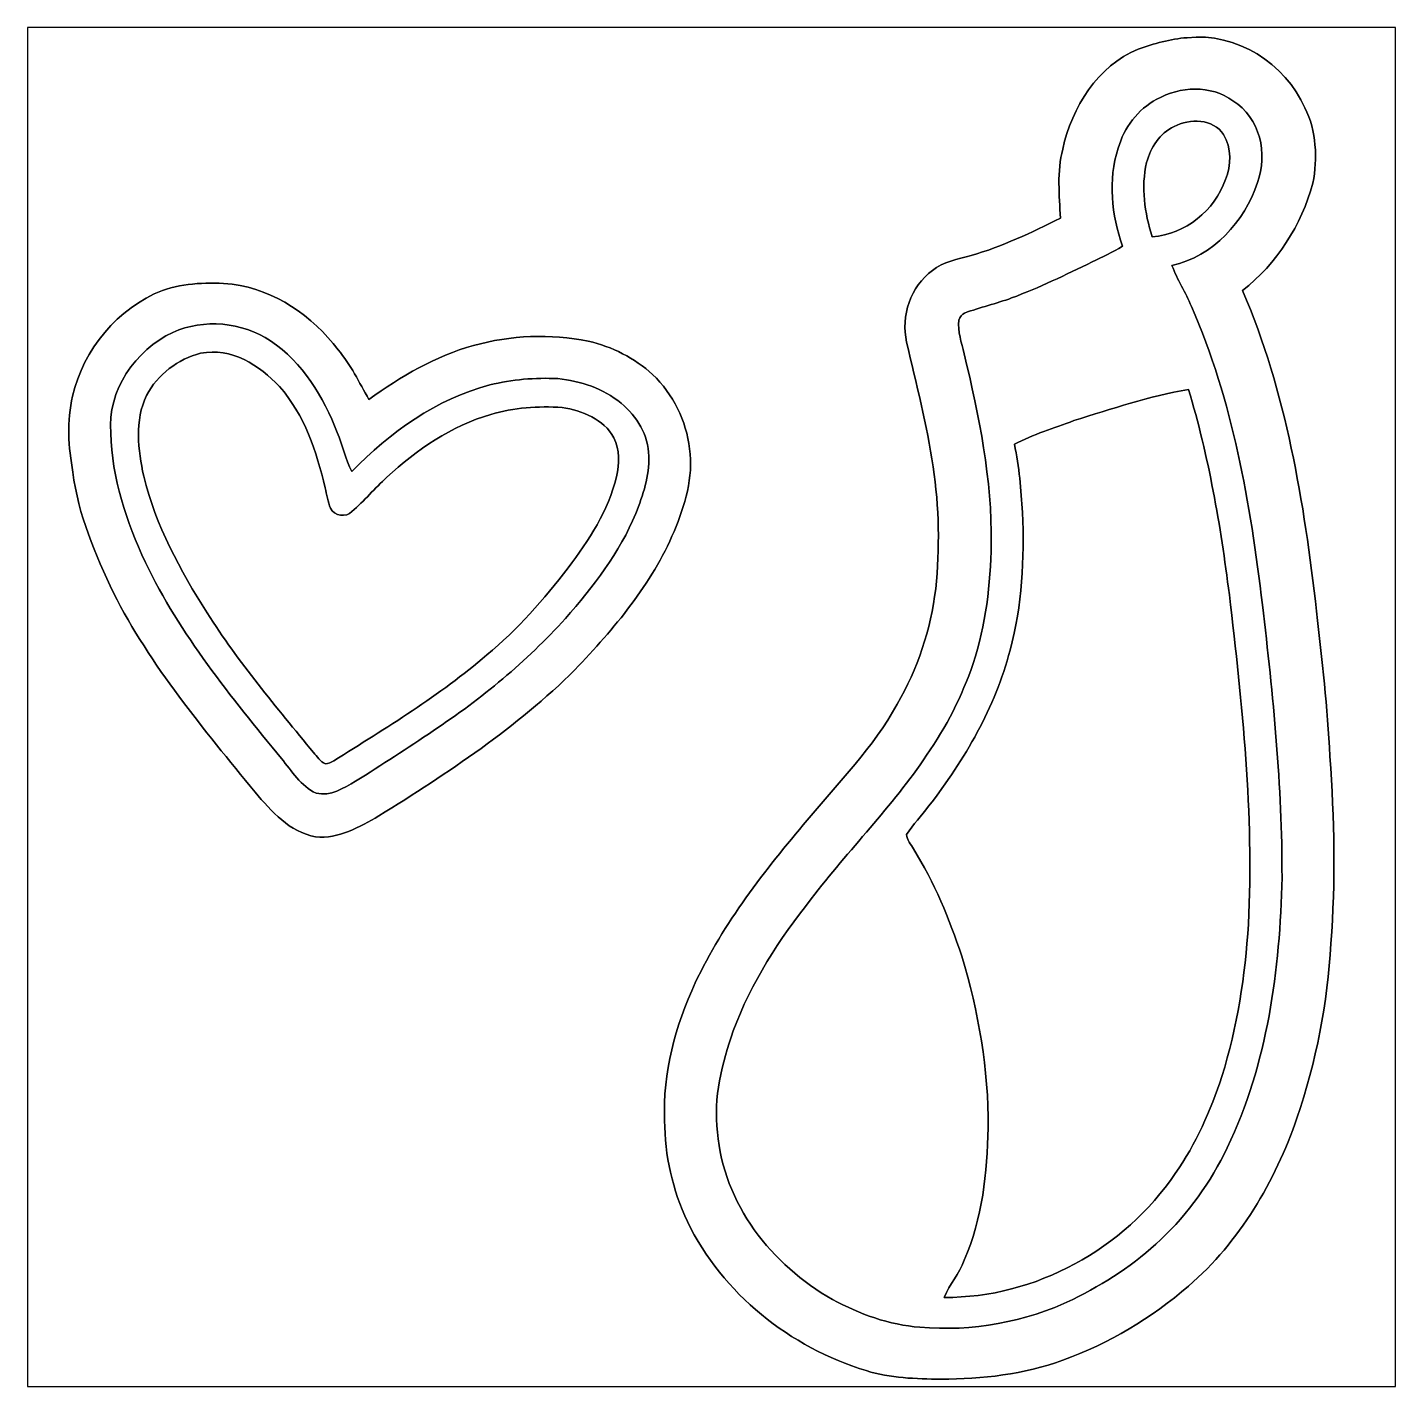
# Model space of a CAD drawing. Header units: centimetres. Extents: x -16.8 to 16.8, y -16.7 to 16.7.
import ezdxf

# ---------------------------------------------------------------- set-up
doc = ezdxf.new("R2010")
doc.units = ezdxf.units.CM
doc.header["$MEASUREMENT"] = 0
doc.layers.add('Layer 1', color=7, linetype='Continuous')

msp = doc.modelspace()

# ---------------------------------------------------------------- linework, layer by layer
at = {"layer": 'Layer 1', "color": 7}
for points, knots in [([(-16.77458, 16.66875), (-16.77458, 16.66875), (16.77458, 16.66875), (16.77458, 16.66875), (16.77458, 16.66875), (16.77458, 16.66875), (16.77458, -16.66875), (16.77458, -16.66875), (16.77458, -16.66875), (16.77458, -16.66875), (-16.77458, -16.66875), (-16.77458, -16.66875), (-16.77458, -16.66875), (-16.77458, -16.66875), (-16.77458, 16.66875), (-16.77458, 16.66875), (-16.77458, 16.66875), (-16.77458, 16.66875), (-16.77458, 16.66875), (-16.77458, 16.66875)], [0, 0, 0, 0, 0.16666667, 0.16666667, 0.16666667, 0.16666667, 0.33333333, 0.33333333, 0.33333333, 0.33333333, 0.5, 0.5, 0.5, 0.5, 0.66666667, 0.66666667, 0.66666667, 0.66666667, 1, 1, 1, 1]), ([(10.46339, 16.135), (9.45762, 15.72189), (8.84202, 14.70907), (8.61095, 13.68284), (8.61095, 13.68284), (8.46772, 13.12827), (8.52981, 12.55183), (8.55345, 11.98668), (8.55345, 11.98668), (7.84542, 11.63391), (7.12576, 11.29171), (6.36411, 11.07158), (6.36411, 11.07158), (6.04132, 10.97774), (5.68254, 10.92729), (5.4169, 10.70469), (5.4169, 10.70469), (4.87715, 10.31663), (4.64114, 9.58815), (4.78367, 8.94715), (4.78367, 8.94715), (5.0225, 7.93327), (5.28073, 6.9215), (5.4356, 5.89033), (5.4356, 5.89033), (5.58236, 4.90114), (5.59929, 3.89326), (5.49663, 2.89878), (5.49663, 2.89878), (5.37351, 1.90465), (5.05777, 0.9331), (4.5526, 0.06703), (4.5526, 0.06703), (3.97686, -0.99413), (3.1115, -1.84926), (2.34879, -2.77213), (2.34879, -2.77213), (1.30739, -4.00756), (0.29281, -5.29449), (-0.39723, -6.76522), (-0.39723, -6.76522), (-0.88159, -7.81897), (-1.20579, -8.97326), (-1.14864, -10.14271), (-1.14864, -10.14271), (-1.15111, -10.99785), (-0.94862, -11.84698), (-0.59161, -12.62239), (-0.59161, -12.62239), (0.26952, -14.38804), (1.9237, -15.70919), (3.79271, -16.2754), (3.79271, -16.2754), (4.38291, -16.47014), (5.01191, -16.47014), (5.62681, -16.48777), (5.62681, -16.48777), (6.63716, -16.48354), (7.66057, -16.36889), (8.61377, -16.01787), (8.61377, -16.01787), (9.74654, -15.61818), (10.78794, -14.98318), (11.69741, -14.20213), (11.69741, -14.20213), (12.95329, -13.11628), (13.81795, -11.64061), (14.35594, -10.08239), (14.35594, -10.08239), (14.82901, -8.70373), (15.10277, -7.25805), (15.18602, -5.80319), (15.18602, -5.80319), (15.30703, -4.27531), (15.26999, -2.73967), (15.16274, -1.21214), (15.16274, -1.21214), (15.10982, -0.02117), (14.96272, 1.1624), (14.83783, 2.34738), (14.83783, 2.34738), (14.52915, 5.02356), (14.09312, 7.72548), (13.01785, 10.21433), (13.01785, 10.21433), (13.86064, 10.87085), (14.46847, 11.81629), (14.7447, 12.84605), (14.7447, 12.84605), (14.86323, 13.45953), (14.83113, 14.12452), (14.55173, 14.69284), (14.55173, 14.69284), (14.07054, 15.78822), (12.86475, 16.55022), (11.66036, 16.41546), (11.66036, 16.41546), (11.25044, 16.38406), (10.84897, 16.27399), (10.46339, 16.135), (10.46339, 16.135), (10.46339, 16.135), (10.46339, 16.135), (10.46339, 16.135)], [0, 0, 0, 0, 0.03703704, 0.03703704, 0.03703704, 0.03703704, 0.07407407, 0.07407407, 0.07407407, 0.07407407, 0.11111111, 0.11111111, 0.11111111, 0.11111111, 0.14814815, 0.14814815, 0.14814815, 0.14814815, 0.18518519, 0.18518519, 0.18518519, 0.18518519, 0.22222222, 0.22222222, 0.22222222, 0.22222222, 0.25925926, 0.25925926, 0.25925926, 0.25925926, 0.2962963, 0.2962963, 0.2962963, 0.2962963, 0.33333333, 0.33333333, 0.33333333, 0.33333333, 0.37037037, 0.37037037, 0.37037037, 0.37037037, 0.40740741, 0.40740741, 0.40740741, 0.40740741, 0.44444444, 0.44444444, 0.44444444, 0.44444444, 0.48148148, 0.48148148, 0.48148148, 0.48148148, 0.51851852, 0.51851852, 0.51851852, 0.51851852, 0.55555556, 0.55555556, 0.55555556, 0.55555556, 0.59259259, 0.59259259, 0.59259259, 0.59259259, 0.62962963, 0.62962963, 0.62962963, 0.62962963, 0.66666667, 0.66666667, 0.66666667, 0.66666667, 0.7037037, 0.7037037, 0.7037037, 0.7037037, 0.74074074, 0.74074074, 0.74074074, 0.74074074, 0.77777778, 0.77777778, 0.77777778, 0.77777778, 0.81481481, 0.81481481, 0.81481481, 0.81481481, 0.85185185, 0.85185185, 0.85185185, 0.85185185, 0.88888889, 0.88888889, 0.88888889, 0.88888889, 0.92592593, 0.92592593, 0.92592593, 0.92592593, 1, 1, 1, 1]), ([(10.91812, 14.9038), (11.48609, 15.22518), (12.24456, 15.26152), (12.78643, 14.86711), (12.78643, 14.86711), (13.44366, 14.46142), (13.65426, 13.55831), (13.38474, 12.86051), (13.38474, 12.86051), (13.07183, 11.89919), (12.30171, 11.05323), (11.29101, 10.82781), (11.29101, 10.82781), (11.41942, 10.47997), (11.6272, 10.16847), (11.76549, 9.82486), (11.76549, 9.82486), (12.78467, 7.51417), (13.21294, 4.99816), (13.50927, 2.50613), (13.50927, 2.50613), (13.77033, 0.28646), (13.99469, -1.94345), (13.98834, -4.18077), (13.98834, -4.18077), (13.94284, -6.44172), (13.6331, -8.75383), (12.64426, -10.81158), (12.64426, -10.81158), (12.24139, -11.65013), (11.69458, -12.42342), (11.01654, -13.06266), (11.01654, -13.06266), (10.38542, -13.66979), (9.63895, -14.14498), (8.85613, -14.53268), (8.85613, -14.53268), (7.69655, -15.08407), (6.38845, -15.32537), (5.10857, -15.21143), (5.10857, -15.21143), (4.35328, -15.15816), (3.63044, -14.88475), (2.96862, -14.52951), (2.96862, -14.52951), (1.47355, -13.69554), (0.28787, -12.17189), (0.14746, -10.43023), (0.14746, -10.43023), (0.04269, -9.58144), (0.25365, -8.73866), (0.53199, -7.94456), (0.53199, -7.94456), (0.97014, -6.75993), (1.66441, -5.68889), (2.44687, -4.70429), (2.44687, -4.70429), (3.35527, -3.50273), (4.44112, -2.44158), (5.27332, -1.18145), (5.27332, -1.18145), (5.76051, -0.49283), (6.13869, 0.26952), (6.41703, 1.06504), (6.41703, 1.06504), (6.73135, 2.01119), (6.83824, 3.01131), (6.86117, 4.00368), (6.86117, 4.00368), (6.8767, 5.5813), (6.56449, 7.13634), (6.19548, 8.66281), (6.19548, 8.66281), (6.1281, 8.93304), (6.0325, 9.20644), (6.06778, 9.49007), (6.06778, 9.49007), (6.09353, 9.55992), (6.13622, 9.63119), (6.20642, 9.66294), (6.20642, 9.66294), (6.5853, 9.80228), (6.98041, 9.89154), (7.3593, 10.03194), (7.3593, 10.03194), (8.03487, 10.28418), (8.68609, 10.59639), (9.33203, 10.916), (9.33203, 10.916), (9.5818, 11.04018), (9.8425, 11.14566), (10.07427, 11.303), (10.07427, 11.303), (9.81357, 12.06747), (9.71691, 12.92366), (9.97162, 13.7033), (9.97162, 13.7033), (10.11167, 14.20566), (10.45316, 14.65968), (10.91812, 14.9038), (10.91812, 14.9038), (10.91812, 14.9038), (10.91812, 14.9038), (10.91812, 14.9038)], [0, 0, 0, 0, 0.03703704, 0.03703704, 0.03703704, 0.03703704, 0.07407407, 0.07407407, 0.07407407, 0.07407407, 0.11111111, 0.11111111, 0.11111111, 0.11111111, 0.14814815, 0.14814815, 0.14814815, 0.14814815, 0.18518519, 0.18518519, 0.18518519, 0.18518519, 0.22222222, 0.22222222, 0.22222222, 0.22222222, 0.25925926, 0.25925926, 0.25925926, 0.25925926, 0.2962963, 0.2962963, 0.2962963, 0.2962963, 0.33333333, 0.33333333, 0.33333333, 0.33333333, 0.37037037, 0.37037037, 0.37037037, 0.37037037, 0.40740741, 0.40740741, 0.40740741, 0.40740741, 0.44444444, 0.44444444, 0.44444444, 0.44444444, 0.48148148, 0.48148148, 0.48148148, 0.48148148, 0.51851852, 0.51851852, 0.51851852, 0.51851852, 0.55555556, 0.55555556, 0.55555556, 0.55555556, 0.59259259, 0.59259259, 0.59259259, 0.59259259, 0.62962963, 0.62962963, 0.62962963, 0.62962963, 0.66666667, 0.66666667, 0.66666667, 0.66666667, 0.7037037, 0.7037037, 0.7037037, 0.7037037, 0.74074074, 0.74074074, 0.74074074, 0.74074074, 0.77777778, 0.77777778, 0.77777778, 0.77777778, 0.81481481, 0.81481481, 0.81481481, 0.81481481, 0.85185185, 0.85185185, 0.85185185, 0.85185185, 0.88888889, 0.88888889, 0.88888889, 0.88888889, 0.92592593, 0.92592593, 0.92592593, 0.92592593, 1, 1, 1, 1]), ([(11.34181, 14.23494), (10.98515, 14.07689), (10.77101, 13.71635), (10.668, 13.3537), (10.668, 13.3537), (10.52901, 12.74939), (10.61579, 12.11615), (10.80876, 11.53336), (10.80876, 11.53336), (11.61556, 11.59651), (12.3444, 12.17507), (12.59981, 12.93918), (12.59981, 12.93918), (12.75362, 13.28491), (12.75115, 13.71), (12.55712, 14.03844), (12.55712, 14.03844), (12.29536, 14.43249), (11.72669, 14.44096), (11.34181, 14.23494), (11.34181, 14.23494), (11.34181, 14.23494), (11.34181, 14.23494), (11.34181, 14.23494)], [0, 0, 0, 0, 0.14285714, 0.14285714, 0.14285714, 0.14285714, 0.28571429, 0.28571429, 0.28571429, 0.28571429, 0.42857143, 0.42857143, 0.42857143, 0.42857143, 0.57142857, 0.57142857, 0.57142857, 0.57142857, 0.71428571, 0.71428571, 0.71428571, 0.71428571, 1, 1, 1, 1]), ([(-13.46306, 10.21856), (-14.55843, 9.78076), (-15.40581, 8.77394), (-15.6651, 7.62494), (-15.6651, 7.62494), (-15.81468, 7.01287), (-15.76493, 6.37152), (-15.65981, 5.75628), (-15.65981, 5.75628), (-15.52857, 4.71487), (-15.107, 3.7398), (-14.6625, 2.79859), (-14.6625, 2.79859), (-13.75551, 1.00647), (-12.45164, -0.5401), (-11.19223, -2.09056), (-11.19223, -2.09056), (-10.79112, -2.55164), (-10.3438, -3.07411), (-9.70809, -3.1817), (-9.70809, -3.1817), (-9.13977, -3.24556), (-8.63177, -2.93864), (-8.15799, -2.673), (-8.15799, -2.673), (-6.45901, -1.61713), (-4.77308, -0.502), (-3.34786, 0.91299), (-3.34786, 0.91299), (-2.38654, 1.92088), (-1.46579, 3.01272), (-0.91687, 4.30671), (-0.91687, 4.30671), (-0.65405, 4.94242), (-0.43286, 5.63563), (-0.54293, 6.33166), (-0.54293, 6.33166), (-0.61101, 7.02169), (-0.94262, 7.67574), (-1.44286, 8.15234), (-1.44286, 8.15234), (-1.8863, 8.55627), (-2.43452, 8.84308), (-3.02119, 8.96973), (-3.02119, 8.96973), (-3.9497, 9.16093), (-4.92372, 9.12001), (-5.836, 8.86531), (-5.836, 8.86531), (-6.77298, 8.60848), (-7.61647, 8.10719), (-8.40034, 7.54521), (-8.40034, 7.54521), (-8.64094, 7.95831), (-8.84484, 8.39646), (-9.15635, 8.76371), (-9.15635, 8.76371), (-9.78359, 9.59026), (-10.70681, 10.23197), (-11.74891, 10.37272), (-11.74891, 10.37272), (-12.32147, 10.42352), (-12.91343, 10.40165), (-13.46306, 10.21856)], [0, 0, 0, 0, 0.05882353, 0.05882353, 0.05882353, 0.05882353, 0.11764706, 0.11764706, 0.11764706, 0.11764706, 0.17647059, 0.17647059, 0.17647059, 0.17647059, 0.23529412, 0.23529412, 0.23529412, 0.23529412, 0.29411765, 0.29411765, 0.29411765, 0.29411765, 0.35294118, 0.35294118, 0.35294118, 0.35294118, 0.41176471, 0.41176471, 0.41176471, 0.41176471, 0.47058824, 0.47058824, 0.47058824, 0.47058824, 0.52941176, 0.52941176, 0.52941176, 0.52941176, 0.58823529, 0.58823529, 0.58823529, 0.58823529, 0.64705882, 0.64705882, 0.64705882, 0.64705882, 0.70588235, 0.70588235, 0.70588235, 0.70588235, 0.76470588, 0.76470588, 0.76470588, 0.76470588, 0.82352941, 0.82352941, 0.82352941, 0.82352941, 0.88235294, 0.88235294, 0.88235294, 0.88235294, 1, 1, 1, 1]), ([(-13.21012, 9.18845), (-12.44388, 9.52817), (-11.50938, 9.44809), (-10.8144, 8.97749), (-10.8144, 8.97749), (-10.01818, 8.45608), (-9.52147, 7.59813), (-9.17504, 6.73347), (-9.17504, 6.73347), (-9.04205, 6.42056), (-8.97784, 6.08048), (-8.8205, 5.77709), (-8.8205, 5.77709), (-7.87929, 6.73276), (-6.74864, 7.5565), (-5.43525, 7.90116), (-5.43525, 7.90116), (-4.89021, 8.03028), (-4.32682, 8.08249), (-3.76731, 8.05356), (-3.76731, 8.05356), (-3.21204, 7.99112), (-2.64795, 7.81756), (-2.21721, 7.4482), (-2.21721, 7.4482), (-1.82633, 7.13705), (-1.54799, 6.66115), (-1.53846, 6.15456), (-1.53846, 6.15456), (-1.51589, 5.66561), (-1.67922, 5.19501), (-1.85667, 4.74733), (-1.85667, 4.74733), (-2.25143, 3.78143), (-2.9016, 2.95063), (-3.58034, 2.16853), (-3.58034, 2.16853), (-4.54096, 1.11936), (-5.63915, 0.20003), (-6.82554, -0.58349), (-6.82554, -0.58349), (-7.4489, -1.01212), (-8.08884, -1.4164), (-8.72702, -1.8228), (-8.72702, -1.8228), (-9.02264, -1.98508), (-9.33909, -2.20698), (-9.69504, -2.11173), (-9.69504, -2.11173), (-10.07145, -1.9431), (-10.28982, -1.57057), (-10.54418, -1.26506), (-10.54418, -1.26506), (-11.7789, 0.24589), (-13.03267, 1.77624), (-13.88004, 3.54718), (-13.88004, 3.54718), (-14.34042, 4.54448), (-14.70731, 5.61093), (-14.72636, 6.72006), (-14.72636, 6.72006), (-14.82019, 7.75829), (-14.12981, 8.75383), (-13.21012, 9.18845), (-13.21012, 9.18845), (-13.21012, 9.18845), (-13.21012, 9.18845), (-13.21012, 9.18845)], [0, 0, 0, 0, 0.05555556, 0.05555556, 0.05555556, 0.05555556, 0.11111111, 0.11111111, 0.11111111, 0.11111111, 0.16666667, 0.16666667, 0.16666667, 0.16666667, 0.22222222, 0.22222222, 0.22222222, 0.22222222, 0.27777778, 0.27777778, 0.27777778, 0.27777778, 0.33333333, 0.33333333, 0.33333333, 0.33333333, 0.38888889, 0.38888889, 0.38888889, 0.38888889, 0.44444444, 0.44444444, 0.44444444, 0.44444444, 0.5, 0.5, 0.5, 0.5, 0.55555556, 0.55555556, 0.55555556, 0.55555556, 0.61111111, 0.61111111, 0.61111111, 0.61111111, 0.66666667, 0.66666667, 0.66666667, 0.66666667, 0.72222222, 0.72222222, 0.72222222, 0.72222222, 0.77777778, 0.77777778, 0.77777778, 0.77777778, 0.83333333, 0.83333333, 0.83333333, 0.83333333, 0.88888889, 0.88888889, 0.88888889, 0.88888889, 1, 1, 1, 1]), ([(-12.52538, 8.67481), (-13.08135, 8.53616), (-13.58653, 8.15516), (-13.85217, 7.64364), (-13.85217, 7.64364), (-14.15098, 7.02063), (-14.06031, 6.30908), (-13.92273, 5.65785), (-13.92273, 5.65785), (-13.62922, 4.45241), (-13.02738, 3.34998), (-12.36521, 2.31069), (-12.36521, 2.31069), (-11.6011, 1.0922), (-10.66835, -0.00564), (-9.75995, -1.11654), (-9.75995, -1.11654), (-9.66752, -1.21073), (-9.59661, -1.34197), (-9.46856, -1.39206), (-9.46856, -1.39206), (-9.39377, -1.39418), (-9.32568, -1.35749), (-9.26289, -1.32151), (-9.26289, -1.32151), (-7.97666, -0.50906), (-6.66433, 0.27834), (-5.51109, 1.27741), (-5.51109, 1.27741), (-4.75262, 1.89406), (-4.11198, 2.63984), (-3.51473, 3.40924), (-3.51473, 3.40924), (-3.01343, 4.08834), (-2.52483, 4.81542), (-2.32939, 5.64868), (-2.32939, 5.64868), (-2.25884, 5.96053), (-2.24684, 6.31049), (-2.39395, 6.60224), (-2.39395, 6.60224), (-2.64407, 7.06155), (-3.17183, 7.26687), (-3.66148, 7.34483), (-3.66148, 7.34483), (-4.24886, 7.38329), (-4.84681, 7.34201), (-5.41267, 7.17374), (-5.41267, 7.17374), (-6.38069, 6.89575), (-7.23124, 6.31331), (-7.96184, 5.63351), (-7.96184, 5.63351), (-8.25571, 5.36328), (-8.51464, 5.05742), (-8.81521, 4.79425), (-8.81521, 4.79425), (-8.95668, 4.64185), (-9.25336, 4.68383), (-9.33979, 4.87468), (-9.33979, 4.87468), (-9.41176, 5.03379), (-9.43257, 5.20912), (-9.47561, 5.37669), (-9.47561, 5.37669), (-9.6774, 6.26357), (-9.98114, 7.16456), (-10.59215, 7.85812), (-10.59215, 7.85812), (-11.08287, 8.37812), (-11.77537, 8.83285), (-12.52538, 8.67481)], [0, 0, 0, 0, 0.05263158, 0.05263158, 0.05263158, 0.05263158, 0.10526316, 0.10526316, 0.10526316, 0.10526316, 0.15789474, 0.15789474, 0.15789474, 0.15789474, 0.21052632, 0.21052632, 0.21052632, 0.21052632, 0.26315789, 0.26315789, 0.26315789, 0.26315789, 0.31578947, 0.31578947, 0.31578947, 0.31578947, 0.36842105, 0.36842105, 0.36842105, 0.36842105, 0.42105263, 0.42105263, 0.42105263, 0.42105263, 0.47368421, 0.47368421, 0.47368421, 0.47368421, 0.52631579, 0.52631579, 0.52631579, 0.52631579, 0.57894737, 0.57894737, 0.57894737, 0.57894737, 0.63157895, 0.63157895, 0.63157895, 0.63157895, 0.68421053, 0.68421053, 0.68421053, 0.68421053, 0.73684211, 0.73684211, 0.73684211, 0.73684211, 0.78947368, 0.78947368, 0.78947368, 0.78947368, 0.84210526, 0.84210526, 0.84210526, 0.84210526, 0.89473684, 0.89473684, 0.89473684, 0.89473684, 1, 1, 1, 1]), ([(8.88259, 7.02381), (8.3947, 6.83895), (7.88987, 6.68902), (7.42738, 6.44278), (7.42738, 6.44278), (7.54415, 5.89245), (7.58825, 5.32941), (7.62776, 4.76885), (7.62776, 4.76885), (7.67151, 3.6382), (7.61929, 2.49026), (7.32084, 1.39312), (7.32084, 1.39312), (6.95325, -0.01164), (6.21242, -1.29258), (5.32447, -2.43099), (5.32447, -2.43099), (5.14773, -2.66594), (4.94383, -2.88149), (4.78331, -3.12843), (4.78331, -3.12843), (4.78402, -3.26319), (4.8962, -3.36338), (4.95018, -3.48015), (4.95018, -3.48015), (5.46488, -4.29648), (5.83001, -5.19712), (6.13481, -6.10976), (6.13481, -6.10976), (6.54967, -7.47183), (6.79626, -8.89176), (6.78251, -10.3184), (6.78251, -10.3184), (6.7631, -11.42118), (6.64175, -12.54689), (6.19407, -13.56607), (6.19407, -13.56607), (6.07236, -13.89239), (5.83953, -14.16121), (5.70583, -14.48153), (5.70583, -14.48153), (7.94314, -14.49529), (10.1219, -13.28561), (11.37073, -11.4427), (11.37073, -11.4427), (11.88085, -10.71774), (12.2361, -9.89718), (12.51479, -9.05933), (12.51479, -9.05933), (12.88979, -7.8486), (13.09052, -6.58918), (13.1632, -5.32553), (13.1632, -5.32553), (13.30501, -2.62467), (13.01468, 0.07408), (12.69718, 2.75308), (12.69718, 2.75308), (12.48198, 4.45241), (12.19306, 6.14715), (11.69564, 7.78898), (11.69564, 7.78898), (10.73714, 7.61965), (9.80899, 7.3152), (8.88259, 7.02381)], [0, 0, 0, 0, 0.05882353, 0.05882353, 0.05882353, 0.05882353, 0.11764706, 0.11764706, 0.11764706, 0.11764706, 0.17647059, 0.17647059, 0.17647059, 0.17647059, 0.23529412, 0.23529412, 0.23529412, 0.23529412, 0.29411765, 0.29411765, 0.29411765, 0.29411765, 0.35294118, 0.35294118, 0.35294118, 0.35294118, 0.41176471, 0.41176471, 0.41176471, 0.41176471, 0.47058824, 0.47058824, 0.47058824, 0.47058824, 0.52941176, 0.52941176, 0.52941176, 0.52941176, 0.58823529, 0.58823529, 0.58823529, 0.58823529, 0.64705882, 0.64705882, 0.64705882, 0.64705882, 0.70588235, 0.70588235, 0.70588235, 0.70588235, 0.76470588, 0.76470588, 0.76470588, 0.76470588, 0.82352941, 0.82352941, 0.82352941, 0.82352941, 0.88235294, 0.88235294, 0.88235294, 0.88235294, 1, 1, 1, 1])]:
    msp.add_open_spline(points, degree=3, knots=knots, dxfattribs=at)
at = {"layer": 'Layer 1', "color": 8}
for points, knots in [([(10.46339, 16.135), (10.84897, 16.27399), (11.25044, 16.38406), (11.66036, 16.41546), (11.66036, 16.41546), (12.86475, 16.55022), (14.07054, 15.78822), (14.55173, 14.69284), (14.55173, 14.69284), (14.83113, 14.12452), (14.86323, 13.45953), (14.7447, 12.84605), (14.7447, 12.84605), (14.46847, 11.81629), (13.86064, 10.87085), (13.01785, 10.21433), (13.01785, 10.21433), (14.09312, 7.72548), (14.52915, 5.02356), (14.83783, 2.34738), (14.83783, 2.34738), (14.96272, 1.1624), (15.10982, -0.02117), (15.16274, -1.21214), (15.16274, -1.21214), (15.26999, -2.73967), (15.30703, -4.27531), (15.18602, -5.80319), (15.18602, -5.80319), (15.10277, -7.25805), (14.82901, -8.70373), (14.35594, -10.08239), (14.35594, -10.08239), (13.81795, -11.64061), (12.95329, -13.11628), (11.69741, -14.20213), (11.69741, -14.20213), (10.78794, -14.98318), (9.74654, -15.61818), (8.61377, -16.01787), (8.61377, -16.01787), (7.66057, -16.36889), (6.63716, -16.48354), (5.62681, -16.48777), (5.62681, -16.48777), (5.01191, -16.47014), (4.38291, -16.47014), (3.79271, -16.2754), (3.79271, -16.2754), (1.9237, -15.70919), (0.26952, -14.38804), (-0.59161, -12.62239), (-0.59161, -12.62239), (-0.94862, -11.84698), (-1.15111, -10.99785), (-1.14864, -10.14271), (-1.14864, -10.14271), (-1.20579, -8.97326), (-0.88159, -7.81897), (-0.39723, -6.76522), (-0.39723, -6.76522), (0.29281, -5.29449), (1.30739, -4.00756), (2.34879, -2.77213), (2.34879, -2.77213), (3.1115, -1.84926), (3.97686, -0.99413), (4.5526, 0.06703), (4.5526, 0.06703), (5.05777, 0.9331), (5.37351, 1.90465), (5.49663, 2.89878), (5.49663, 2.89878), (5.59929, 3.89326), (5.58236, 4.90114), (5.4356, 5.89033), (5.4356, 5.89033), (5.28073, 6.9215), (5.0225, 7.93327), (4.78367, 8.94715), (4.78367, 8.94715), (4.64114, 9.58815), (4.87715, 10.31663), (5.4169, 10.70469), (5.4169, 10.70469), (5.68254, 10.92729), (6.04132, 10.97774), (6.36411, 11.07158), (6.36411, 11.07158), (7.12576, 11.29171), (7.84542, 11.63391), (8.55345, 11.98668), (8.55345, 11.98668), (8.52981, 12.55183), (8.46772, 13.12827), (8.61095, 13.68284), (8.61095, 13.68284), (8.84202, 14.70907), (9.45762, 15.72189), (10.46339, 16.135), (10.46339, 16.135), (10.46339, 16.135), (10.46339, 16.135), (10.46339, 16.135)], [0, 0, 0, 0, 0.03703704, 0.03703704, 0.03703704, 0.03703704, 0.07407407, 0.07407407, 0.07407407, 0.07407407, 0.11111111, 0.11111111, 0.11111111, 0.11111111, 0.14814815, 0.14814815, 0.14814815, 0.14814815, 0.18518519, 0.18518519, 0.18518519, 0.18518519, 0.22222222, 0.22222222, 0.22222222, 0.22222222, 0.25925926, 0.25925926, 0.25925926, 0.25925926, 0.2962963, 0.2962963, 0.2962963, 0.2962963, 0.33333333, 0.33333333, 0.33333333, 0.33333333, 0.37037037, 0.37037037, 0.37037037, 0.37037037, 0.40740741, 0.40740741, 0.40740741, 0.40740741, 0.44444444, 0.44444444, 0.44444444, 0.44444444, 0.48148148, 0.48148148, 0.48148148, 0.48148148, 0.51851852, 0.51851852, 0.51851852, 0.51851852, 0.55555556, 0.55555556, 0.55555556, 0.55555556, 0.59259259, 0.59259259, 0.59259259, 0.59259259, 0.62962963, 0.62962963, 0.62962963, 0.62962963, 0.66666667, 0.66666667, 0.66666667, 0.66666667, 0.7037037, 0.7037037, 0.7037037, 0.7037037, 0.74074074, 0.74074074, 0.74074074, 0.74074074, 0.77777778, 0.77777778, 0.77777778, 0.77777778, 0.81481481, 0.81481481, 0.81481481, 0.81481481, 0.85185185, 0.85185185, 0.85185185, 0.85185185, 0.88888889, 0.88888889, 0.88888889, 0.88888889, 0.92592593, 0.92592593, 0.92592593, 0.92592593, 1, 1, 1, 1]), ([(10.91812, 14.9038), (10.45316, 14.65968), (10.11167, 14.20566), (9.97162, 13.7033), (9.97162, 13.7033), (9.71691, 12.92366), (9.81357, 12.06747), (10.07427, 11.303), (10.07427, 11.303), (9.8425, 11.14566), (9.5818, 11.04018), (9.33203, 10.916), (9.33203, 10.916), (8.68609, 10.59639), (8.03487, 10.28418), (7.3593, 10.03194), (7.3593, 10.03194), (6.98041, 9.89154), (6.5853, 9.80228), (6.20642, 9.66294), (6.20642, 9.66294), (6.13622, 9.63119), (6.09353, 9.55992), (6.06778, 9.49007), (6.06778, 9.49007), (6.0325, 9.20644), (6.1281, 8.93304), (6.19548, 8.66281), (6.19548, 8.66281), (6.56449, 7.13634), (6.8767, 5.5813), (6.86117, 4.00368), (6.86117, 4.00368), (6.83824, 3.01131), (6.73135, 2.01119), (6.41703, 1.06504), (6.41703, 1.06504), (6.13869, 0.26952), (5.76051, -0.49283), (5.27332, -1.18145), (5.27332, -1.18145), (4.44112, -2.44158), (3.35527, -3.50273), (2.44687, -4.70429), (2.44687, -4.70429), (1.66441, -5.68889), (0.97014, -6.75993), (0.53199, -7.94456), (0.53199, -7.94456), (0.25365, -8.73866), (0.04269, -9.58144), (0.14746, -10.43023), (0.14746, -10.43023), (0.28787, -12.17189), (1.47355, -13.69554), (2.96862, -14.52951), (2.96862, -14.52951), (3.63044, -14.88475), (4.35328, -15.15816), (5.10857, -15.21143), (5.10857, -15.21143), (6.38845, -15.32537), (7.69655, -15.08407), (8.85613, -14.53268), (8.85613, -14.53268), (9.63895, -14.14498), (10.38542, -13.66979), (11.01654, -13.06266), (11.01654, -13.06266), (11.69458, -12.42342), (12.24139, -11.65013), (12.64426, -10.81158), (12.64426, -10.81158), (13.6331, -8.75383), (13.94284, -6.44172), (13.98834, -4.18077), (13.98834, -4.18077), (13.99469, -1.94345), (13.77033, 0.28646), (13.50927, 2.50613), (13.50927, 2.50613), (13.21294, 4.99816), (12.78467, 7.51417), (11.76549, 9.82486), (11.76549, 9.82486), (11.6272, 10.16847), (11.41942, 10.47997), (11.29101, 10.82781), (11.29101, 10.82781), (12.30171, 11.05323), (13.07183, 11.89919), (13.38474, 12.86051), (13.38474, 12.86051), (13.65426, 13.55831), (13.44366, 14.46142), (12.78643, 14.86711), (12.78643, 14.86711), (12.24456, 15.26152), (11.48609, 15.22518), (10.91812, 14.9038)], [0, 0, 0, 0, 0.03846154, 0.03846154, 0.03846154, 0.03846154, 0.07692308, 0.07692308, 0.07692308, 0.07692308, 0.11538462, 0.11538462, 0.11538462, 0.11538462, 0.15384615, 0.15384615, 0.15384615, 0.15384615, 0.19230769, 0.19230769, 0.19230769, 0.19230769, 0.23076923, 0.23076923, 0.23076923, 0.23076923, 0.26923077, 0.26923077, 0.26923077, 0.26923077, 0.30769231, 0.30769231, 0.30769231, 0.30769231, 0.34615385, 0.34615385, 0.34615385, 0.34615385, 0.38461538, 0.38461538, 0.38461538, 0.38461538, 0.42307692, 0.42307692, 0.42307692, 0.42307692, 0.46153846, 0.46153846, 0.46153846, 0.46153846, 0.5, 0.5, 0.5, 0.5, 0.53846154, 0.53846154, 0.53846154, 0.53846154, 0.57692308, 0.57692308, 0.57692308, 0.57692308, 0.61538462, 0.61538462, 0.61538462, 0.61538462, 0.65384615, 0.65384615, 0.65384615, 0.65384615, 0.69230769, 0.69230769, 0.69230769, 0.69230769, 0.73076923, 0.73076923, 0.73076923, 0.73076923, 0.76923077, 0.76923077, 0.76923077, 0.76923077, 0.80769231, 0.80769231, 0.80769231, 0.80769231, 0.84615385, 0.84615385, 0.84615385, 0.84615385, 0.88461538, 0.88461538, 0.88461538, 0.88461538, 0.92307692, 0.92307692, 0.92307692, 0.92307692, 1, 1, 1, 1]), ([(11.34181, 14.23494), (11.72669, 14.44096), (12.29536, 14.43249), (12.55712, 14.03844), (12.55712, 14.03844), (12.75115, 13.71), (12.75362, 13.28491), (12.59981, 12.93918), (12.59981, 12.93918), (12.3444, 12.17507), (11.61556, 11.59651), (10.80876, 11.53336), (10.80876, 11.53336), (10.61579, 12.11615), (10.52901, 12.74939), (10.668, 13.3537), (10.668, 13.3537), (10.77101, 13.71635), (10.98515, 14.07689), (11.34181, 14.23494)], [0, 0, 0, 0, 0.16666667, 0.16666667, 0.16666667, 0.16666667, 0.33333333, 0.33333333, 0.33333333, 0.33333333, 0.5, 0.5, 0.5, 0.5, 0.66666667, 0.66666667, 0.66666667, 0.66666667, 1, 1, 1, 1]), ([(-13.46306, 10.21856), (-12.91343, 10.40165), (-12.32147, 10.42352), (-11.74891, 10.37272), (-11.74891, 10.37272), (-10.70681, 10.23197), (-9.78359, 9.59026), (-9.15635, 8.76371), (-9.15635, 8.76371), (-8.84484, 8.39646), (-8.64094, 7.95831), (-8.40034, 7.54521), (-8.40034, 7.54521), (-7.61647, 8.10719), (-6.77298, 8.60848), (-5.836, 8.86531), (-5.836, 8.86531), (-4.92372, 9.12001), (-3.9497, 9.16093), (-3.02119, 8.96973), (-3.02119, 8.96973), (-2.43452, 8.84308), (-1.8863, 8.55627), (-1.44286, 8.15234), (-1.44286, 8.15234), (-0.94262, 7.67574), (-0.61101, 7.02169), (-0.54293, 6.33166), (-0.54293, 6.33166), (-0.43286, 5.63563), (-0.65405, 4.94242), (-0.91687, 4.30671), (-0.91687, 4.30671), (-1.46579, 3.01272), (-2.38654, 1.92088), (-3.34786, 0.91299), (-3.34786, 0.91299), (-4.77308, -0.502), (-6.45901, -1.61713), (-8.15799, -2.673), (-8.15799, -2.673), (-8.63177, -2.93864), (-9.13977, -3.24556), (-9.70809, -3.1817), (-9.70809, -3.1817), (-10.3438, -3.07411), (-10.79112, -2.55164), (-11.19223, -2.09056), (-11.19223, -2.09056), (-12.45164, -0.5401), (-13.75551, 1.00647), (-14.6625, 2.79859), (-14.6625, 2.79859), (-15.107, 3.7398), (-15.52857, 4.71487), (-15.65981, 5.75628), (-15.65981, 5.75628), (-15.76493, 6.37152), (-15.81468, 7.01287), (-15.6651, 7.62494), (-15.6651, 7.62494), (-15.40581, 8.77394), (-14.55843, 9.78076), (-13.46306, 10.21856), (-13.46306, 10.21856), (-13.46306, 10.21856), (-13.46306, 10.21856), (-13.46306, 10.21856)], [0, 0, 0, 0, 0.05555556, 0.05555556, 0.05555556, 0.05555556, 0.11111111, 0.11111111, 0.11111111, 0.11111111, 0.16666667, 0.16666667, 0.16666667, 0.16666667, 0.22222222, 0.22222222, 0.22222222, 0.22222222, 0.27777778, 0.27777778, 0.27777778, 0.27777778, 0.33333333, 0.33333333, 0.33333333, 0.33333333, 0.38888889, 0.38888889, 0.38888889, 0.38888889, 0.44444444, 0.44444444, 0.44444444, 0.44444444, 0.5, 0.5, 0.5, 0.5, 0.55555556, 0.55555556, 0.55555556, 0.55555556, 0.61111111, 0.61111111, 0.61111111, 0.61111111, 0.66666667, 0.66666667, 0.66666667, 0.66666667, 0.72222222, 0.72222222, 0.72222222, 0.72222222, 0.77777778, 0.77777778, 0.77777778, 0.77777778, 0.83333333, 0.83333333, 0.83333333, 0.83333333, 0.88888889, 0.88888889, 0.88888889, 0.88888889, 1, 1, 1, 1]), ([(-13.21012, 9.18845), (-14.12981, 8.75383), (-14.82019, 7.75829), (-14.72636, 6.72006), (-14.72636, 6.72006), (-14.70731, 5.61093), (-14.34042, 4.54448), (-13.88004, 3.54718), (-13.88004, 3.54718), (-13.03267, 1.77624), (-11.7789, 0.24589), (-10.54418, -1.26506), (-10.54418, -1.26506), (-10.28982, -1.57057), (-10.07145, -1.9431), (-9.69504, -2.11173), (-9.69504, -2.11173), (-9.33909, -2.20698), (-9.02264, -1.98508), (-8.72702, -1.8228), (-8.72702, -1.8228), (-8.08884, -1.4164), (-7.4489, -1.01212), (-6.82554, -0.58349), (-6.82554, -0.58349), (-5.63915, 0.20003), (-4.54096, 1.11936), (-3.58034, 2.16853), (-3.58034, 2.16853), (-2.9016, 2.95063), (-2.25143, 3.78143), (-1.85667, 4.74733), (-1.85667, 4.74733), (-1.67922, 5.19501), (-1.51589, 5.66561), (-1.53846, 6.15456), (-1.53846, 6.15456), (-1.54799, 6.66115), (-1.82633, 7.13705), (-2.21721, 7.4482), (-2.21721, 7.4482), (-2.64795, 7.81756), (-3.21204, 7.99112), (-3.76731, 8.05356), (-3.76731, 8.05356), (-4.32682, 8.08249), (-4.89021, 8.03028), (-5.43525, 7.90116), (-5.43525, 7.90116), (-6.74864, 7.5565), (-7.87929, 6.73276), (-8.8205, 5.77709), (-8.8205, 5.77709), (-8.97784, 6.08048), (-9.04205, 6.42056), (-9.17504, 6.73347), (-9.17504, 6.73347), (-9.52147, 7.59813), (-10.01818, 8.45608), (-10.8144, 8.97749), (-10.8144, 8.97749), (-11.50938, 9.44809), (-12.44388, 9.52817), (-13.21012, 9.18845)], [0, 0, 0, 0, 0.05882353, 0.05882353, 0.05882353, 0.05882353, 0.11764706, 0.11764706, 0.11764706, 0.11764706, 0.17647059, 0.17647059, 0.17647059, 0.17647059, 0.23529412, 0.23529412, 0.23529412, 0.23529412, 0.29411765, 0.29411765, 0.29411765, 0.29411765, 0.35294118, 0.35294118, 0.35294118, 0.35294118, 0.41176471, 0.41176471, 0.41176471, 0.41176471, 0.47058824, 0.47058824, 0.47058824, 0.47058824, 0.52941176, 0.52941176, 0.52941176, 0.52941176, 0.58823529, 0.58823529, 0.58823529, 0.58823529, 0.64705882, 0.64705882, 0.64705882, 0.64705882, 0.70588235, 0.70588235, 0.70588235, 0.70588235, 0.76470588, 0.76470588, 0.76470588, 0.76470588, 0.82352941, 0.82352941, 0.82352941, 0.82352941, 0.88235294, 0.88235294, 0.88235294, 0.88235294, 1, 1, 1, 1]), ([(-12.52538, 8.67481), (-11.77537, 8.83285), (-11.08287, 8.37812), (-10.59215, 7.85812), (-10.59215, 7.85812), (-9.98114, 7.16456), (-9.6774, 6.26357), (-9.47561, 5.37669), (-9.47561, 5.37669), (-9.43257, 5.20912), (-9.41176, 5.03379), (-9.33979, 4.87468), (-9.33979, 4.87468), (-9.25336, 4.68383), (-8.95668, 4.64185), (-8.81521, 4.79425), (-8.81521, 4.79425), (-8.51464, 5.05742), (-8.25571, 5.36328), (-7.96184, 5.63351), (-7.96184, 5.63351), (-7.23124, 6.31331), (-6.38069, 6.89575), (-5.41267, 7.17374), (-5.41267, 7.17374), (-4.84681, 7.34201), (-4.24886, 7.38329), (-3.66148, 7.34483), (-3.66148, 7.34483), (-3.17183, 7.26687), (-2.64407, 7.06155), (-2.39395, 6.60224), (-2.39395, 6.60224), (-2.24684, 6.31049), (-2.25884, 5.96053), (-2.32939, 5.64868), (-2.32939, 5.64868), (-2.52483, 4.81542), (-3.01343, 4.08834), (-3.51473, 3.40924), (-3.51473, 3.40924), (-4.11198, 2.63984), (-4.75262, 1.89406), (-5.51109, 1.27741), (-5.51109, 1.27741), (-6.66433, 0.27834), (-7.97666, -0.50906), (-9.26289, -1.32151), (-9.26289, -1.32151), (-9.32568, -1.35749), (-9.39377, -1.39418), (-9.46856, -1.39206), (-9.46856, -1.39206), (-9.59661, -1.34197), (-9.66752, -1.21073), (-9.75995, -1.11654), (-9.75995, -1.11654), (-10.66835, -0.00564), (-11.6011, 1.0922), (-12.36521, 2.31069), (-12.36521, 2.31069), (-13.02738, 3.34998), (-13.62922, 4.45241), (-13.92273, 5.65785), (-13.92273, 5.65785), (-14.06031, 6.30908), (-14.15098, 7.02063), (-13.85217, 7.64364), (-13.85217, 7.64364), (-13.58653, 8.15516), (-13.08135, 8.53616), (-12.52538, 8.67481)], [0, 0, 0, 0, 0.05263158, 0.05263158, 0.05263158, 0.05263158, 0.10526316, 0.10526316, 0.10526316, 0.10526316, 0.15789474, 0.15789474, 0.15789474, 0.15789474, 0.21052632, 0.21052632, 0.21052632, 0.21052632, 0.26315789, 0.26315789, 0.26315789, 0.26315789, 0.31578947, 0.31578947, 0.31578947, 0.31578947, 0.36842105, 0.36842105, 0.36842105, 0.36842105, 0.42105263, 0.42105263, 0.42105263, 0.42105263, 0.47368421, 0.47368421, 0.47368421, 0.47368421, 0.52631579, 0.52631579, 0.52631579, 0.52631579, 0.57894737, 0.57894737, 0.57894737, 0.57894737, 0.63157895, 0.63157895, 0.63157895, 0.63157895, 0.68421053, 0.68421053, 0.68421053, 0.68421053, 0.73684211, 0.73684211, 0.73684211, 0.73684211, 0.78947368, 0.78947368, 0.78947368, 0.78947368, 0.84210526, 0.84210526, 0.84210526, 0.84210526, 0.89473684, 0.89473684, 0.89473684, 0.89473684, 1, 1, 1, 1]), ([(8.88259, 7.02381), (9.80899, 7.3152), (10.73714, 7.61965), (11.69564, 7.78898), (11.69564, 7.78898), (12.19306, 6.14715), (12.48198, 4.45241), (12.69718, 2.75308), (12.69718, 2.75308), (13.01468, 0.07408), (13.30501, -2.62467), (13.1632, -5.32553), (13.1632, -5.32553), (13.09052, -6.58918), (12.88979, -7.8486), (12.51479, -9.05933), (12.51479, -9.05933), (12.2361, -9.89718), (11.88085, -10.71774), (11.37073, -11.4427), (11.37073, -11.4427), (10.1219, -13.28561), (7.94314, -14.49529), (5.70583, -14.48153), (5.70583, -14.48153), (5.83953, -14.16121), (6.07236, -13.89239), (6.19407, -13.56607), (6.19407, -13.56607), (6.64175, -12.54689), (6.7631, -11.42118), (6.78251, -10.3184), (6.78251, -10.3184), (6.79626, -8.89176), (6.54967, -7.47183), (6.13481, -6.10976), (6.13481, -6.10976), (5.83001, -5.19712), (5.46488, -4.29648), (4.95018, -3.48015), (4.95018, -3.48015), (4.8962, -3.36338), (4.78402, -3.26319), (4.78331, -3.12843), (4.78331, -3.12843), (4.94383, -2.88149), (5.14773, -2.66594), (5.32447, -2.43099), (5.32447, -2.43099), (6.21242, -1.29258), (6.95325, -0.01164), (7.32084, 1.39312), (7.32084, 1.39312), (7.61929, 2.49026), (7.67151, 3.6382), (7.62776, 4.76885), (7.62776, 4.76885), (7.58825, 5.32941), (7.54415, 5.89245), (7.42738, 6.44278), (7.42738, 6.44278), (7.88987, 6.68902), (8.3947, 6.83895), (8.88259, 7.02381)], [0, 0, 0, 0, 0.05882353, 0.05882353, 0.05882353, 0.05882353, 0.11764706, 0.11764706, 0.11764706, 0.11764706, 0.17647059, 0.17647059, 0.17647059, 0.17647059, 0.23529412, 0.23529412, 0.23529412, 0.23529412, 0.29411765, 0.29411765, 0.29411765, 0.29411765, 0.35294118, 0.35294118, 0.35294118, 0.35294118, 0.41176471, 0.41176471, 0.41176471, 0.41176471, 0.47058824, 0.47058824, 0.47058824, 0.47058824, 0.52941176, 0.52941176, 0.52941176, 0.52941176, 0.58823529, 0.58823529, 0.58823529, 0.58823529, 0.64705882, 0.64705882, 0.64705882, 0.64705882, 0.70588235, 0.70588235, 0.70588235, 0.70588235, 0.76470588, 0.76470588, 0.76470588, 0.76470588, 0.82352941, 0.82352941, 0.82352941, 0.82352941, 0.88235294, 0.88235294, 0.88235294, 0.88235294, 1, 1, 1, 1])]:
    msp.add_open_spline(points, degree=3, knots=knots, dxfattribs=at)

doc.saveas('drawing.dxf')
